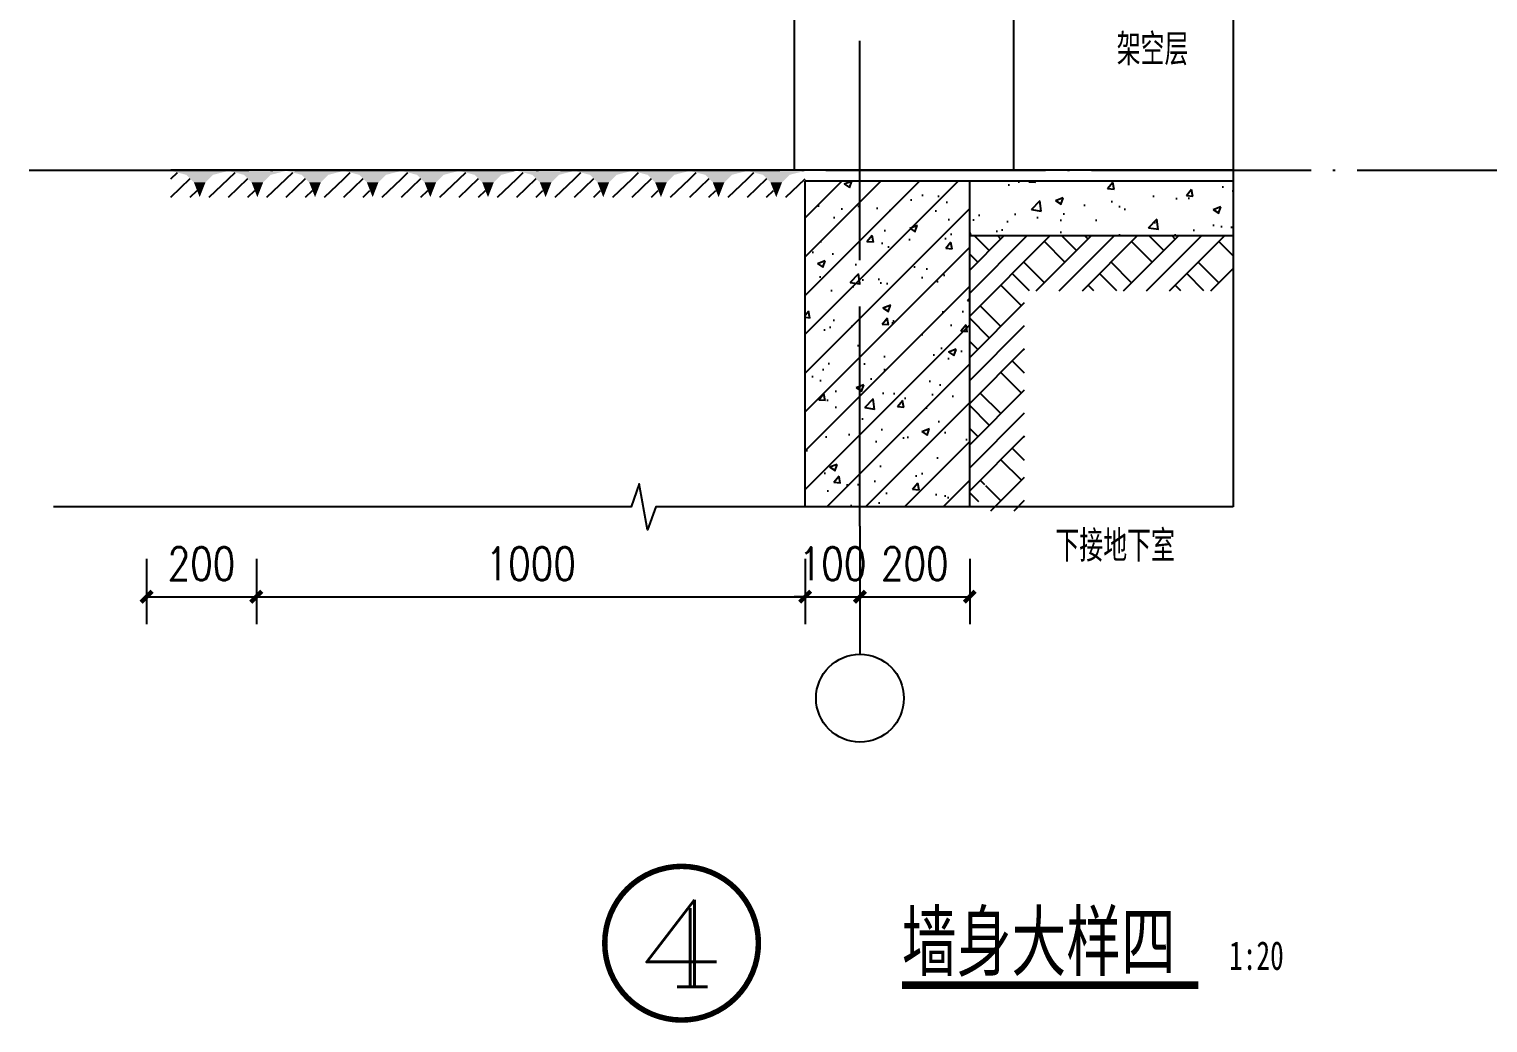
# Model space of a CAD drawing. Extents: x 718358 to 1668613, y -348838 to -159582.
# Drawn here: x 851555 to 854213, y -333806 to -331996 of the extents above; entities that cross this region are included whole.
import ezdxf
from ezdxf.enums import TextEntityAlignment as Align

# ---------------------------------------------------------------- set-up
doc = ezdxf.new("R2010")
doc.units = 0
doc.header["$LTSCALE"] = 1000
doc.linetypes.add('DOTE', pattern=[2.42, 2, -0.2, 0.02, -0.2])
for name, color, linetype in [('AXIS_TEXT', 7, 'Continuous'), ('PUB_TEXT', 10, 'Continuous'), ('建-可见线', 7, 'Continuous'), ('建-图例填充', 251, 'Continuous'), ('建-墙体', 2, 'Continuous'), ('建-尺寸', 73, 'Continuous'), ('建-房间名', 7, 'Continuous'), ('建-符号', 3, 'Continuous'), ('建-符号说明', 7, 'Continuous'), ('建-轮廓线', 7, 'Continuous'), ('建-轴标', 3, 'Continuous'), ('建-轴网', 14, 'DOTE')]:
    doc.layers.add(name, color=color, linetype=linetype)
doc.styles.add('_TCH_LABEL', font='COMPLEX', dxfattribs={"bigfont": 'GBCBIG'})
doc.styles.add('_TCH_SPACE', font='gt单线西文.shx', dxfattribs={"width": 0.8, "height": 5, "bigfont": 'gt单线中文.shx'})
doc.styles.add('COMPLEX', font='COMPLEX')
doc.styles.add('DIM_FONT', font='SIMPLEX.shx', dxfattribs={"width": 0.8, "bigfont": 'GBCBIG.shx'})
doc.styles.add('黑体字', font='simhei.ttf', dxfattribs={"width": 0.7})
doc.dimstyles.new('DIMN20', dxfattribs={"dimscale": 0.2, "dimtxt": 300, "dimasz": 100, "dimexe": 250, "dimexo": 300, "dimgap": 150, "dimtad": 1, "dimdec": 0, "dimzin": 0, "dimdsep": 46, "dimtxsty": 'DIM_FONT', "dimblk": 'ARCHTICK', "dimcen": 0.09, "dimdle": 1, "dimclrt": 7, "dimazin": 2, "dimtfac": 1, "dimtdec": 0, "dimtix": 1, "dimtmove": 2, "dimatfit": 3, "dimldrblk": 'ARCHTICK', "dimfxl": 1, "dimtolj": 1, "dimtzin": 0, "dimarcsym": 0})

# ---------------------------------------------------------------- blocks, each defined once
blk = doc.blocks.new('$LinePat$00000015')
for p, q in [((0, -90), (71, -19)), ((0, -300), (211, -89)), ((420, -300), (630, -90)), ((210, -300), (286, -224))]:
    blk.add_line(p, q)
for points in [[(0, 0), (630, 0), (168, -45), (462, -45)], [(168, -45), (462, -45), (252, -132), (378, -132)], [(252, -132), (378, -132), (315, -300)]]:
    blk.add_solid(points)
blk = doc.blocks.new('_ArchTick')
at = {"color": 0, "linetype": 'ByBlock', "const_width": 0.4}
blk.add_lwpolyline([(-0.5, -0.5), (0.5, 0.5)], dxfattribs=at)
blk = doc.blocks.new('*D1422')
at = {"layer": 'Defpoints', "color": 0, "transparency": 16777216}
for p in [(853963.5, -331952.5), (854420.2, -331952.5), (853963.5, -332252.5)]:
    blk.add_point(p, dxfattribs=at)
at = {"layer": '建-尺寸', "color": 0, "lineweight": -2, "transparency": 16777216}
for p, q in [((854023.5, -331952.5), (854470.2, -331952.5)), ((854420.2, -332252.7), (854420.2, -331952.3)), ((854023.5, -332252.5), (854470.2, -332252.5))]:
    blk.add_line(p, q, dxfattribs=at)
at = {"layer": '建-尺寸', "color": 0, "lineweight": -2, "transparency": 16777216, "xscale": 20, "yscale": 20, "zscale": 20}
for p, rotation in [((854420.2, -331952.5), 90), ((854420.2, -332252.5), 270)]:
    blk.add_blockref('_ArchTick', p, dxfattribs=dict(at, rotation=rotation))
at = {"layer": '建-尺寸', "color": 7, "transparency": 16777216, "insert": (854360.2, -332102.5), "char_height": 60, "attachment_point": 5, "rotation": 90, "style": 'DIM_FONT'}
blk.add_mtext('\\A1;250', dxfattribs=at)
blk = doc.blocks.new('*D1427')
at = {"layer": 'Defpoints', "color": 0, "transparency": 16777216}
for p in [(853963.5, -325152.5), (854580.2, -325152.5), (853963.5, -332252.5)]:
    blk.add_point(p, dxfattribs=at)
at = {"layer": '建-尺寸', "color": 0, "lineweight": -2, "transparency": 16777216}
for p, q in [((854023.5, -325152.5), (854630.2, -325152.5)), ((854580.2, -332252.7), (854580.2, -325152.3)), ((854023.5, -332252.5), (854630.2, -332252.5))]:
    blk.add_line(p, q, dxfattribs=at)
at = {"layer": '建-尺寸', "color": 0, "lineweight": -2, "transparency": 16777216, "xscale": 20, "yscale": 20, "zscale": 20}
for p, rotation in [((854580.2, -325152.5), 90), ((854580.2, -332252.5), 270)]:
    blk.add_blockref('_ArchTick', p, dxfattribs=dict(at, rotation=rotation))
at = {"layer": '建-尺寸', "color": 7, "transparency": 16777216, "insert": (854518.2, -328702.5), "char_height": 60, "attachment_point": 5, "rotation": 90, "style": 'DIM_FONT'}
blk.add_mtext('\\A1;祥各栋立面图', dxfattribs=at)
blk = doc.blocks.new('_AXISO')
blk.add_circle((0, 0), 0.5)
at = {"layer": 'AXIS_TEXT', "style": 'COMPLEX', "width": 1.041667}
blk.add_attdef('A', text='', height=0.56, dxfattribs=at).set_placement((-0.25, -0.28), (0.25, -0.28), align=Align.FIT)
blk = doc.blocks.new('*D1429')
at = {"layer": 'Defpoints', "color": 0, "transparency": 16777216}
for p in [(853068.6, -332900.9), (853268.6, -332900.9), (853268.6, -333029.6)]:
    blk.add_point(p, dxfattribs=at)
at = {"layer": '建-尺寸', "color": 0, "lineweight": -2, "transparency": 16777216}
for p, q in [((853068.6, -332960.9), (853068.6, -333079.6)), ((853268.6, -332960.9), (853268.6, -333079.6)), ((853068.4, -333029.6), (853268.8, -333029.6))]:
    blk.add_line(p, q, dxfattribs=at)
at = {"layer": '建-尺寸', "color": 0, "lineweight": -2, "transparency": 16777216, "xscale": 20, "yscale": 20, "zscale": 20, "rotation": 180}
blk.add_blockref('_ArchTick', (853068.6, -333029.6), dxfattribs=at)
at = {"layer": '建-尺寸', "color": 0, "lineweight": -2, "transparency": 16777216, "xscale": 20, "yscale": 20, "zscale": 20}
blk.add_blockref('_ArchTick', (853268.6, -333029.6), dxfattribs=at)
at = {"layer": '建-尺寸', "color": 7, "transparency": 16777216, "insert": (853168.6, -332969.6), "char_height": 60, "attachment_point": 5, "style": 'DIM_FONT'}
blk.add_mtext('\\A1;200', dxfattribs=at)
blk = doc.blocks.new('*D1430')
at = {"layer": 'Defpoints', "color": 0, "transparency": 16777216}
for p in [(852968.6, -332900.9), (853068.6, -332900.9), (853068.6, -333029.6)]:
    blk.add_point(p, dxfattribs=at)
at = {"layer": '建-尺寸', "color": 0, "lineweight": -2, "transparency": 16777216}
for p, q in [((852968.6, -332960.9), (852968.6, -333079.6)), ((853068.6, -332960.9), (853068.6, -333079.6)), ((852968.6, -333029.6), (852948.6, -333029.6)), ((852968.6, -333029.6), (853068.6, -333029.6)), ((853068.6, -333029.6), (853088.6, -333029.6))]:
    blk.add_line(p, q, dxfattribs=at)
at = {"layer": '建-尺寸', "color": 0, "lineweight": -2, "transparency": 16777216, "xscale": 20, "yscale": 20, "zscale": 20}
blk.add_blockref('_ArchTick', (852968.6, -333029.6), dxfattribs=at)
at = {"layer": '建-尺寸', "color": 0, "lineweight": -2, "transparency": 16777216, "xscale": 20, "yscale": 20, "zscale": 20, "rotation": 180}
blk.add_blockref('_ArchTick', (853068.6, -333029.6), dxfattribs=at)
at = {"layer": '建-尺寸', "color": 7, "transparency": 16777216, "insert": (853018.6, -332969.6), "char_height": 60, "attachment_point": 5, "style": 'DIM_FONT'}
blk.add_mtext('\\A1;100', dxfattribs=at)
blk = doc.blocks.new('*D1431')
at = {"layer": 'Defpoints', "color": 0, "transparency": 16777216}
for p in [(851968.6, -332900.9), (852968.6, -332900.9), (852968.6, -333029.6)]:
    blk.add_point(p, dxfattribs=at)
at = {"layer": '建-尺寸', "color": 0, "lineweight": -2, "transparency": 16777216}
for p, q in [((851968.6, -332960.9), (851968.6, -333079.6)), ((852968.6, -332960.9), (852968.6, -333079.6)), ((851968.4, -333029.6), (852968.8, -333029.6))]:
    blk.add_line(p, q, dxfattribs=at)
at = {"layer": '建-尺寸', "color": 0, "lineweight": -2, "transparency": 16777216, "xscale": 20, "yscale": 20, "zscale": 20, "rotation": 180}
blk.add_blockref('_ArchTick', (851968.6, -333029.6), dxfattribs=at)
at = {"layer": '建-尺寸', "color": 0, "lineweight": -2, "transparency": 16777216, "xscale": 20, "yscale": 20, "zscale": 20}
blk.add_blockref('_ArchTick', (852968.6, -333029.6), dxfattribs=at)
at = {"layer": '建-尺寸', "color": 7, "transparency": 16777216, "insert": (852468.6, -332969.6), "char_height": 60, "attachment_point": 5, "style": 'DIM_FONT'}
blk.add_mtext('\\A1;1000', dxfattribs=at)
blk = doc.blocks.new('*D1432')
at = {"layer": 'Defpoints', "color": 0, "transparency": 16777216}
for p in [(851768.6, -332900.9), (851968.6, -332900.9), (851968.6, -333029.6)]:
    blk.add_point(p, dxfattribs=at)
at = {"layer": '建-尺寸', "color": 0, "lineweight": -2, "transparency": 16777216}
for p, q in [((851768.6, -332960.9), (851768.6, -333079.6)), ((851968.6, -332960.9), (851968.6, -333079.6)), ((851768.4, -333029.6), (851968.8, -333029.6))]:
    blk.add_line(p, q, dxfattribs=at)
at = {"layer": '建-尺寸', "color": 0, "lineweight": -2, "transparency": 16777216, "xscale": 20, "yscale": 20, "zscale": 20, "rotation": 180}
blk.add_blockref('_ArchTick', (851768.6, -333029.6), dxfattribs=at)
at = {"layer": '建-尺寸', "color": 0, "lineweight": -2, "transparency": 16777216, "xscale": 20, "yscale": 20, "zscale": 20}
blk.add_blockref('_ArchTick', (851968.6, -333029.6), dxfattribs=at)
at = {"layer": '建-尺寸', "color": 7, "transparency": 16777216, "insert": (851868.6, -332969.6), "char_height": 60, "attachment_point": 5, "style": 'DIM_FONT'}
blk.add_mtext('\\A1;200', dxfattribs=at)

msp = doc.modelspace()

# ---------------------------------------------------------------- hatches: boundary and pattern name
at = {"layer": '建-图例填充'}
h = msp.add_hatch(dxfattribs=at)
h.set_pattern_fill('钢筋混凝土', color=256, scale=20, style=0)
h.set_pattern_definition([(45, (-63846.345, 21657.83), (-35.355339, 35.355339), []), (50, (-63846.34, 21657.83), (143.452037, -12.550427), [15, -165]), (355, (-63846.34, 21657.83), (-27.750267, 150.438427), [12, -132]), (100.4514, (-63834.39, 21656.78), (115.701876, 137.887908), [12.748038, -140.228422]), (46.1842, (-63846.34, 21697.83), (213.44821, -33.103803), [22.5, -247.5]), (96.6356, (-63828.56, 21695.07), (186.93254, 194.823574), [19.12206, -210.3426]), (351.1842, (-63846.34, 21697.83), (186.93239, 194.82372), [18, -198]), (21, (-63826.34, 21687.83), (119.38141, -80.523778), [15, -165]), (326, (-63826.34, 21687.83), (48.663066, 145.03001), [12, -132]), (71.4514, (-63816.4, 21681.12), (168.044526, 64.5061), [12.748038, -140.228422]), (37.5, (-63846.345, 21657.83), (2.431971, 66.5787708), [0, -130.4, 0, -134, 0, -132.5]), (7.5, (-63846.345, 21657.83), (52.6139075, 78.8823424), [0, -76.4, 0, -127.4, 0, -50.5]), (327.5, (-63890.945, 21657.83), (106.7644872, -4.5109743), [0, -50, 0, -156, 0, -207]), (317.5, (-63910.94, 21657.83), (116.637234, 20.0209965), [0, -65, 0, -103.6, 0, -147])])
h.paths.add_polyline_path([(853268.6, -332865.7), (853268.6, -332272.5), (852968.6, -332272.5), (852968.6, -332865.7)])
h = msp.add_hatch(dxfattribs=at)
h.set_pattern_fill('混凝土', color=256, scale=20, style=0)
h.set_pattern_definition([(50, (17411.25, 14387.31), (143.452037, -12.550427), [15, -165]), (355, (17411.25, 14387.3), (-27.750267, 150.438427), [12, -132]), (100.4514, (17423.2, 14386.26), (115.701876, 137.887908), [12.748038, -140.228422]), (46.1842, (17411.25, 14427.3), (213.44821, -33.103803), [22.5, -247.5]), (96.6356, (17429.03, 14424.55), (186.93254, 194.823574), [19.12206, -210.3426]), (351.1842, (17411.25, 14427.3), (186.93239, 194.82372), [18, -198]), (21, (17431.25, 14417.31), (119.38141, -80.523778), [15, -165]), (326, (17431.25, 14417.3), (48.663066, 145.03001), [12, -132]), (71.4514, (17441.2, 14410.6), (168.044526, 64.5061), [12.748038, -140.228422]), (37.5, (17411.246, 14387.306), (2.431971, 66.5787708), [0, -130.4, 0, -134, 0, -132.5]), (7.5, (17411.246, 14387.306), (52.6139075, 78.8823424), [0, -76.4, 0, -127.4, 0, -50.5]), (327.5, (17366.646, 14387.306), (106.7644872, -4.5109743), [0, -50, 0, -156, 0, -207]), (317.5, (17346.65, 14387.31), (116.637234, 20.020996), [0, -65, 0, -103.6, 0, -147])])
h.paths.add_polyline_path([(853748.6, -332372.5), (853748.6, -332272.5), (853268.6, -332272.5), (853268.6, -332372.5)])
h = msp.add_hatch(dxfattribs=at)
h.set_pattern_fill('夯实土壤', color=256, scale=20, style=0)
h.set_pattern_definition([(45, (-63822.74, 21657.83), (-79.478802, 79.478802), []), (45, (-63780.74, 21657.83), (-79.478802, 79.478802), []), (45, (-63738.74, 21657.83), (-79.478802, 79.478802), []), (135, (-63822.74, 21657.83), (-79.478802, -79.478802), [53, -59.4]), (135, (-63801.74, 21678.83), (-79.478802, -79.478802), [53, -59.4]), (135, (-63780.74, 21699.83), (-79.478802, -79.478802), [53, -59.4])])
h.paths.add_polyline_path([(853268.6, -332865.7), (853282.1, -332865.7), (853297, -332823.7), (853305.7, -332872.9), (853368.6, -332872.9), (853368.6, -332472.5), (853748.6, -332472.5), (853748.6, -332372.5), (853268.6, -332372.5)])

# ---------------------------------------------------------------- linework, layer by layer
at = {"layer": '建-可见线'}
msp.add_line((853748.6, -332252.5), (851812.8, -332252.5), dxfattribs=at)
at = {"layer": '建-墙体'}
for p, q in [((852968.6, -332865.7), (852968.6, -332272.5)), ((853748.6, -332272.5), (852968.6, -332272.5)), ((853268.6, -332865.7), (853268.6, -332272.5)), ((853748.6, -332372.5), (853268.6, -332372.5))]:
    msp.add_line(p, q, dxfattribs=at)
at = {"layer": '建-符号'}
for points in [[(853748.6, -323760.6), (853748.6, -328290.7), (853790.6, -328306), (853706.6, -328320.8), (853748.6, -328335.7), (853748.6, -332865.7)], [(853748.6, -332865.7), (852696.4, -332865.7), (852681.1, -332907.7), (852666.3, -332823.7), (852651.4, -332865.7), (851599.2, -332865.7)]]:
    msp.add_lwpolyline(points, dxfattribs=at)
at = {"layer": '建-符号', "const_width": 10}
msp.add_lwpolyline([(852883.5, -333660.7, 1), (852603.5, -333660.7, 1)], format="xyb", close=True, dxfattribs=at)
at = {"layer": '建-符号', "const_width": 14}
msp.add_lwpolyline([(853145, -333737.3), (853685.3, -333737.3)], dxfattribs=at)
at = {"layer": '建-轮廓线', "color": 253}
for p, q in [((853348.6, -330852.4), (853348.6, -332252.5)), ((852948.6, -330868.5), (852948.6, -332252.5))]:
    msp.add_line(p, q, dxfattribs=at)
at = {"layer": '建-轴标'}
msp.add_line((853068.6, -332900.9), (853068.6, -333134.4), dxfattribs=at)
at = {"layer": '建-轴网', "ltscale": 0.2}
for p, q in [((853068.6, -332900.9), (853068.6, -323760.6)), ((851554.6, -332252.5), (855854.6, -332252.5))]:
    msp.add_line(p, q, dxfattribs=at)

# ---------------------------------------------------------------- block references
at = {"layer": '建-图例填充', "xscale": 0.1667734206727522, "yscale": 0.16, "zscale": 0.16, "rotation": 1.421179529826059e-08}
for p in [(851812.8, -332253.9), (851917.9, -332253.9), (852023, -332253.9), (852128, -332253.9), (852233.1, -332253.9), (852338.2, -332253.9), (852443.2, -332253.9), (852548.3, -332253.9), (852653.4, -332253.9), (852758.4, -332253.9), (852863.5, -332253.9)]:
    msp.add_blockref('$LinePat$00000015', p, dxfattribs=at)
at = {"layer": '建-轴标', "xscale": 160, "yscale": 160, "zscale": 160}
msp.add_blockref('_AXISO', (853068.6, -333214.4), dxfattribs=at)

# ---------------------------------------------------------------- texts
at = {"layer": 'PUB_TEXT', "style": '_TCH_LABEL', "width": 1.3125}
msp.add_text('4', height=158.4, dxfattribs=at).set_placement((852664.3, -333739.9), (852822.7, -333739.9), align=Align.FIT)
at = {"layer": '建-房间名', "style": '_TCH_SPACE', "width": 0.8}
for s, p in [('架空层', (853536.5, -332061.5)), ('下接地下室', (853424.8, -332965.8))]:
    msp.add_text(s, height=57.32, dxfattribs=at).set_placement(p)
at = {"layer": '建-符号说明', "style": '黑体字', "width": 0.7}
for s, height, p in [('墙身大样四', 104.56, (853145, -333709.3, 0)), ('1:20', 52.28, (853741.3, -333709.3, 0))]:
    msp.add_text(s, height=height, dxfattribs=at).set_placement(p)

# ---------------------------------------------------------------- dimensions: what is measured, and where the dimension line sits
at = {"layer": '建-尺寸'}
for p2, distance, text, picture, middle in [((853963.5, -325152.5), -616.7, '祥各栋立面图', '*D1427', (854518.2, -328702.5)), ((853963.5, -331952.5), -456.7, '250', '*D1422', (854360.2, -332102.5))]:
    dim = msp.add_aligned_dim(p1=(853963.5, -332252.5), p2=p2, distance=distance, text=text, dimstyle='DIMN20', dxfattribs=at)
    dim.commit()
    dim.dimension.update_dxf_attribs({"geometry": picture, "text_midpoint": middle})
for p1, p2, picture, middle in [((851768.6, -332900.9), (851968.6, -332900.9), '*D1432', (851868.6, -332969.6)), ((851968.6, -332900.9), (852968.6, -332900.9), '*D1431', (852468.6, -332969.6)), ((852968.6, -332900.9), (853068.6, -332900.9), '*D1430', (853018.6, -332969.6)), ((853068.6, -332900.9), (853268.6, -332900.9), '*D1429', (853168.6, -332969.6))]:
    dim = msp.add_aligned_dim(p1=p1, p2=p2, distance=-128.6, dimstyle='DIMN20', dxfattribs=at)
    dim.commit()
    dim.dimension.update_dxf_attribs({"geometry": picture, "text_midpoint": middle})

doc.saveas('drawing.dxf')
